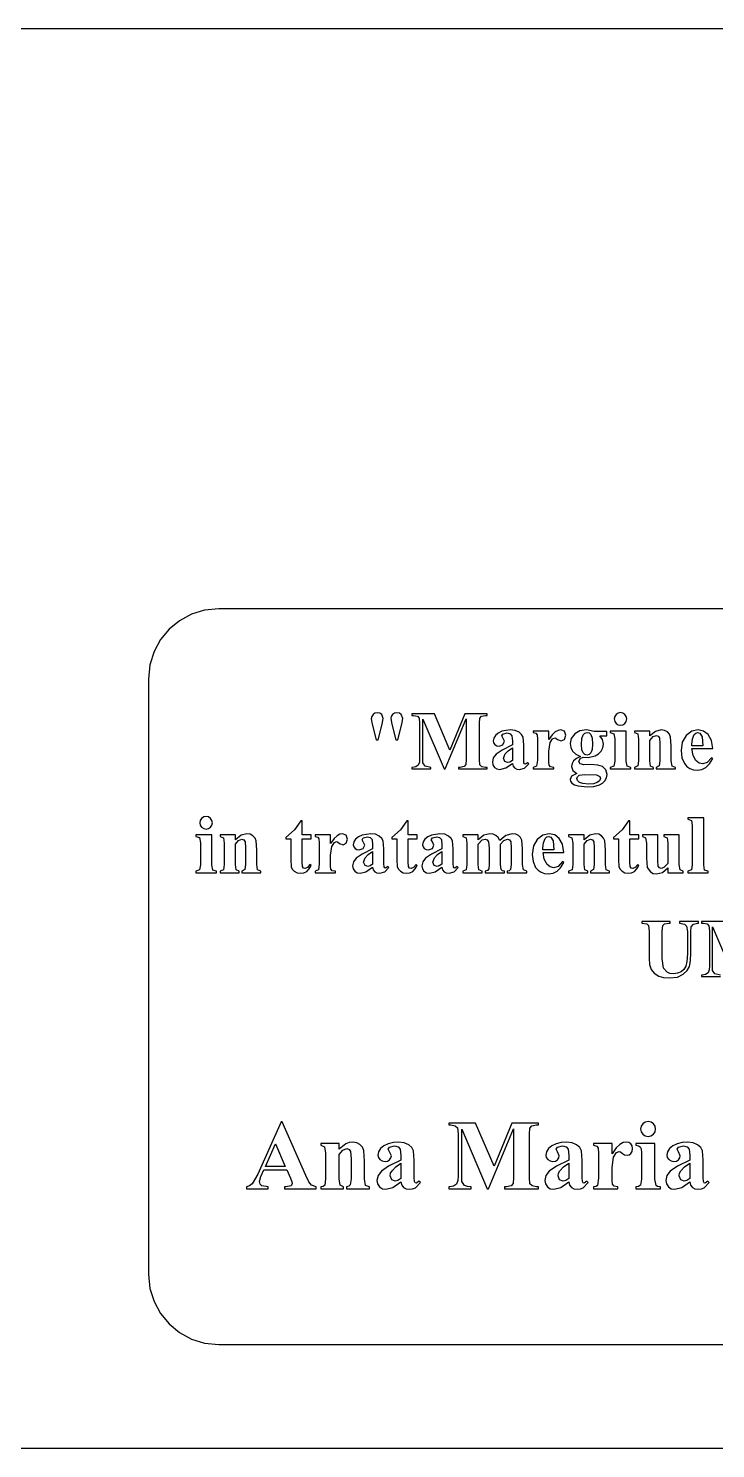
# Model space of a CAD drawing. Extents: x 59 to 205, y 231 to 301.
# Drawn here: x 131.9 to 165.7, y 230.6 to 300.6 of the extents above; entities that cross this region are included whole.
import ezdxf

# ---------------------------------------------------------------- set-up
doc = ezdxf.new("R2010")
doc.units = 0
doc.layers.add('Layer_1', color=7, linetype='CONTINUOUS')

msp = doc.modelspace()

# ---------------------------------------------------------------- linework, layer by layer
at = {"layer": 'Layer_1', "color": 7}
msp.add_lwpolyline([(58.860758, 300.593642), (204.841235, 300.593642), (204.841235, 230.61317), (58.860758, 230.61317), (58.860758, 300.593642)], close=True, dxfattribs=at)
at = {"layer": 'Layer_1', "color": 1}
for points in [[(141.232379, 271.999579), (140.532156, 271.929403), (139.880748, 271.72803), (139.291887, 271.409189), (138.779303, 270.986612), (138.356726, 270.474028), (138.037886, 269.885167), (137.836513, 269.23376), (137.766338, 268.533537), (137.766338, 239.20668), (137.836513, 238.506457), (138.037886, 237.85505), (138.356726, 237.26619), (138.779303, 236.753605), (139.291887, 236.331028), (139.880748, 236.012187), (140.532156, 235.810814), (141.232379, 235.740638), (194.025574, 235.740638)], [(194.025574, 271.999579), (141.232379, 271.999579), (141.232379, 271.999579)]]:
    msp.add_lwpolyline(points, dxfattribs=at)
at = {"layer": 'Layer_1', "color": 7}
for points in [[(149.038138, 266.874931), (148.924637, 266.852817), (148.828125, 266.786737), (148.763645, 266.691497), (148.742135, 266.577274), (148.781824, 266.313241), (148.990183, 265.543745), (149.087747, 265.543745), (149.285633, 266.309383), (149.333591, 266.587194), (149.255869, 266.782876), (149.162493, 266.851888), (149.038138, 266.874931), (149.038138, 266.874931)], [(150.004969, 266.874931), (149.889817, 266.852817), (149.791649, 266.786737), (149.725568, 266.69203), (149.703454, 266.583336), (149.751409, 266.311037), (149.953156, 265.543745), (150.053477, 265.543745), (150.245298, 266.311037), (150.297114, 266.588848), (150.221047, 266.780672), (150.129996, 266.851285), (150.004969, 266.874931), (150.004969, 266.874931)], [(150.742495, 266.812642), (150.742495, 266.738779), (150.828485, 266.738779), (151.010386, 266.699093), (151.100234, 266.609244), (151.122284, 266.35348), (151.122284, 264.63865), (151.118423, 264.434699), (151.056687, 264.288627), (150.93873, 264.204844), (150.770607, 264.176731), (150.742495, 264.176731), (150.742495, 264.102868), (151.67019, 264.102868), (151.67019, 264.176731), (151.396237, 264.238468), (151.284342, 264.402729), (151.274419, 264.64857), (151.274419, 266.556878), (152.329444, 264.102868), (152.3774, 264.102868), (153.416993, 266.57507), (153.416993, 264.566441), (153.394943, 264.314535), (153.315018, 264.218625), (153.123194, 264.176731), (153.035, 264.176731), (153.035, 264.102868), (154.449969, 264.102868), (154.449969, 264.176731), (154.362325, 264.176731), (154.180424, 264.214764), (154.090576, 264.306819), (154.068529, 264.566441), (154.068529, 266.35348), (154.090576, 266.603179), (154.170504, 266.696888), (154.362325, 266.738779), (154.449969, 266.738779), (154.449969, 266.812642), (153.346988, 266.812642), (152.611667, 265.026153), (151.849887, 266.812642), (150.742495, 266.812642), (150.742495, 266.812642)], [(161.017701, 266.877135), (160.899341, 266.854093), (160.799969, 266.785083), (160.732285, 266.68571), (160.70957, 266.567351), (160.732285, 266.448718), (160.799969, 266.349069), (160.899341, 266.281661), (161.017701, 266.259221), (161.136058, 266.281661), (161.23543, 266.349069), (161.30444, 266.448718), (161.327482, 266.567351), (161.305042, 266.68571), (161.237634, 266.785083), (161.13766, 266.854093), (161.017701, 266.877135), (161.017701, 266.877135)], [(155.599254, 266.027711), (155.175368, 265.957709), (154.994134, 265.872049), (154.857868, 265.755412), (154.772338, 265.622207), (154.743768, 265.482009), (154.764951, 265.386492), (154.828105, 265.303967), (154.923943, 265.246945), (155.039771, 265.227899), (155.229388, 265.295697), (155.303801, 265.46382), (155.227734, 265.629736), (155.17151, 265.733915), (155.223326, 265.817698), (155.437197, 265.875577), (155.581615, 265.833684), (155.667052, 265.737773), (155.691307, 265.472086), (155.691307, 265.284123), (155.182148, 265.028215), (154.889841, 264.828267), (154.751819, 264.647435), (154.705733, 264.444622), (154.732445, 264.299614), (154.812119, 264.180589), (154.93147, 264.102794), (155.077803, 264.07696), (155.367067, 264.152271), (155.691307, 264.378475), (155.728664, 264.245663), (155.800998, 264.150823), (155.908636, 264.095405), (156.05125, 264.07696), (156.292683, 264.142554), (156.500491, 264.358632), (156.440959, 264.406587), (156.334576, 264.332724), (156.288825, 264.348709), (156.259059, 264.396664), (156.249136, 264.558722), (156.249136, 265.284123), (156.221024, 265.669972), (156.147633, 265.796788), (156.01928, 265.913609), (155.837247, 265.99914), (155.599254, 266.027711), (155.599254, 266.027711)], [(158.077518, 266.027711), (157.945243, 266.003463), (157.807973, 265.931248), (157.656582, 265.788391), (157.482204, 265.547603), (157.482204, 265.971487), (156.71877, 265.971487), (156.71877, 265.897624), (156.852166, 265.861796), (156.910594, 265.779666), (156.926579, 265.575715), (156.926579, 264.542737), (156.882482, 264.240672), (156.71877, 264.174527), (156.71877, 264.102868), (157.728048, 264.102868), (157.728048, 264.174527), (157.568194, 264.204844), (157.498189, 264.284769), (157.483858, 264.430842), (157.482204, 264.542737), (157.482204, 264.972135), (157.546147, 265.399877), (157.669619, 265.593905), (157.779861, 265.637452), (157.825612, 265.625875), (157.917665, 265.549807), (158.101769, 265.482009), (158.257215, 265.555872), (158.323359, 265.763681), (158.255561, 265.957709), (158.077518, 266.027711), (158.077518, 266.027711)], [(159.336492, 266.027711), (159.016781, 265.977028), (158.761024, 265.825414), (158.593166, 265.607155), (158.53723, 265.351922), (158.567334, 265.154497), (158.657397, 264.982055), (158.814173, 264.837858), (159.0449, 264.724638), (158.846075, 264.620134), (158.70921, 264.49864), (158.629812, 264.366693), (158.603377, 264.230749), (158.668234, 264.028001), (158.862999, 263.875217), (158.605031, 263.752848), (158.53723, 263.586929), (158.55967, 263.493481), (158.627078, 263.405029), (158.746702, 263.327236), (158.925285, 263.269429), (159.38445, 263.21927), (159.700764, 263.243845), (159.978107, 263.317387), (160.131574, 263.401702), (160.252063, 263.522989), (160.330134, 263.669061), (160.356242, 263.831119), (160.299703, 264.062379), (160.130242, 264.224687), (159.90686, 264.293697), (159.552569, 264.316739), (159.206957, 264.312881), (159.02671, 264.358632), (158.973243, 264.476593), (159.032773, 264.6166), (159.18491, 264.676132), (159.424686, 264.666209), (159.762582, 264.748342), (159.933826, 264.847781), (160.064097, 264.978197), (160.148025, 265.139117), (160.175993, 265.326014), (160.128037, 265.552014), (159.992438, 265.729504), (160.350177, 265.729504), (160.350177, 265.94944), (159.720689, 265.94944), (159.336492, 266.027711), (159.336492, 266.027711)], [(160.513889, 265.971487), (160.513889, 265.897624), (160.691932, 265.833684), (160.737683, 265.581778), (160.737683, 264.490373), (160.697994, 264.246737), (160.513889, 264.174527), (160.513889, 264.102868), (161.523164, 264.102868), (161.523164, 264.174527), (161.343467, 264.236814), (161.297166, 264.490373), (161.297166, 265.971487), (160.513889, 265.971487), (160.513889, 265.971487)], [(163.026327, 266.027711), (162.742451, 265.955502), (162.466294, 265.729504), (162.466294, 265.971487), (161.705064, 265.971487), (161.705064, 265.897624), (161.867122, 265.829826), (161.906811, 265.565793), (161.906811, 264.510767), (161.873187, 264.250595), (161.705064, 264.174527), (161.705064, 264.102868), (162.650399, 264.102868), (162.650399, 264.174527), (162.504326, 264.24453), (162.466294, 264.510767), (162.466294, 265.511775), (162.620427, 265.696152), (162.786548, 265.757616), (162.880257, 265.723442), (162.941993, 265.63194), (162.960183, 265.341999), (162.960183, 264.510767), (162.928213, 264.262722), (162.776075, 264.174527), (162.776075, 264.102868), (163.721409, 264.102868), (163.721409, 264.174527), (163.557701, 264.240672), (163.519666, 264.510767), (163.519666, 265.237819), (163.487695, 265.675487), (163.427754, 265.813101), (163.327842, 265.925736), (163.192574, 266.002206), (163.026327, 266.027711), (163.026327, 266.027711)], [(164.846993, 266.027711), (164.528677, 265.958257), (164.253333, 265.7499), (164.064424, 265.426071), (164.001427, 265.00631), (164.044447, 264.655351), (164.173408, 264.366348), (164.292938, 264.226457), (164.437687, 264.126552), (164.607668, 264.066619), (164.802896, 264.046644), (165.030154, 264.078607), (165.228434, 264.174527), (165.404272, 264.349493), (165.564123, 264.614396), (165.496325, 264.658493), (165.286312, 264.41651), (165.06858, 264.350363), (164.888676, 264.39185), (164.736749, 264.516279), (164.59733, 264.771104), (164.538863, 265.103874), (165.564123, 265.103874), (165.499865, 265.505121), (165.338675, 265.793444), (165.11182, 265.969038), (164.846993, 266.027711), (164.846993, 266.027711)], [(159.374527, 265.903689), (159.477642, 265.879716), (159.554774, 265.807776), (159.622183, 265.620824), (159.644622, 265.319952), (159.624646, 265.054115), (159.564697, 264.892207), (159.474643, 264.809881), (159.364604, 264.782516), (159.263627, 264.809881), (159.176641, 264.892207), (159.118293, 265.050516), (159.09892, 265.301762), (159.118896, 265.6067), (159.178845, 265.785728), (159.267693, 265.874188), (159.374527, 265.903689), (159.374527, 265.903689)], [(164.816674, 265.897624), (164.928573, 265.861796), (165.03661, 265.679895), (165.072991, 265.237819), (164.52894, 265.237819), (164.52894, 265.307824), (164.558441, 265.584714), (164.646901, 265.795651), (164.722293, 265.872119), (164.816674, 265.897624), (164.816674, 265.897624)], [(155.691307, 265.150178), (155.691307, 264.524548), (155.567282, 264.44062), (155.459244, 264.412652), (155.319786, 264.46667), (155.253642, 264.628177), (155.331363, 264.846459), (155.480357, 265.003315), (155.691307, 265.150178), (155.691307, 265.150178)], [(159.256566, 263.827261), (159.836445, 263.805211), (160.000157, 263.723082), (160.030473, 263.639296), (159.990519, 263.520402), (159.87062, 263.431487), (159.682595, 263.375793), (159.434609, 263.357073), (159.160781, 263.378256), (158.990882, 263.44141), (158.902422, 263.52819), (158.872922, 263.624964), (158.901492, 263.720017), (158.987022, 263.793084), (159.256566, 263.827261), (159.256566, 263.827261)], [(140.603992, 261.760204), (140.485358, 261.737436), (140.385713, 261.668702), (140.318303, 261.569055), (140.295864, 261.45042), (140.318303, 261.332061), (140.385713, 261.232691), (140.485358, 261.165281), (140.603992, 261.142843), (140.722352, 261.165281), (140.821723, 261.232691), (140.890733, 261.332061), (140.913776, 261.45042), (140.891061, 261.569055), (140.823377, 261.668702), (140.723678, 261.737436), (140.603992, 261.760204), (140.603992, 261.760204)], [(145.266723, 261.538614), (144.956939, 261.100949), (144.529198, 260.727225), (144.529198, 260.65722), (144.772834, 260.65722), (144.772834, 259.647945), (144.792677, 259.280286), (144.84869, 259.163719), (144.948673, 259.058146), (145.086214, 258.98488), (145.250738, 258.960582), (145.419944, 258.984551), (145.563856, 259.05647), (145.682537, 259.176356), (145.776047, 259.344226), (145.716515, 259.388323), (145.597091, 259.239915), (145.470674, 259.190438), (145.400669, 259.218), (145.346649, 259.294067), (145.332317, 259.50408), (145.332317, 260.65722), (145.776047, 260.65722), (145.776047, 260.855109), (145.332317, 260.855109), (145.332317, 261.538614), (145.266723, 261.538614), (145.266723, 261.538614)], [(150.495, 261.538614), (150.185216, 261.100949), (149.757474, 260.727225), (149.757474, 260.65722), (150.001111, 260.65722), (150.001111, 259.647945), (150.021507, 259.280286), (150.077243, 259.163719), (150.17695, 259.058146), (150.314491, 258.98488), (150.479015, 258.960582), (150.64822, 258.984551), (150.792133, 259.05647), (150.910813, 259.176356), (151.004324, 259.344226), (150.944792, 259.388323), (150.825368, 259.239915), (150.698951, 259.190438), (150.628945, 259.218), (150.574925, 259.294067), (150.560594, 259.50408), (150.560594, 260.65722), (151.004324, 260.65722), (151.004324, 260.855109), (150.560594, 260.855109), (150.560594, 261.538614), (150.495, 261.538614), (150.495, 261.538614)], [(161.415126, 261.538614), (161.105342, 261.100949), (160.6776, 260.727225), (160.6776, 260.65722), (160.921787, 260.65722), (160.921787, 259.647945), (160.941631, 259.280286), (160.997644, 259.163719), (161.097626, 259.058146), (161.234893, 258.98488), (161.399141, 258.960582), (161.568433, 258.984551), (161.712535, 259.05647), (161.831405, 259.176356), (161.925, 259.344226), (161.864918, 259.388323), (161.745494, 259.239915), (161.619077, 259.190438), (161.549072, 259.218), (161.495051, 259.294067), (161.48127, 259.50408), (161.48127, 260.65722), (161.925, 260.65722), (161.925, 260.855109), (161.48127, 260.855109), (161.48127, 261.538614), (161.415126, 261.538614), (161.415126, 261.538614)], [(164.333259, 261.696263), (164.333259, 261.6224), (164.511301, 261.558457), (164.557052, 261.308758), (164.557052, 259.373992), (164.517366, 259.130355), (164.333259, 259.058146), (164.333259, 258.986487), (165.342536, 258.986487), (165.342536, 259.058146), (165.16284, 259.120432), (165.116535, 259.373992), (165.116535, 261.696263), (164.333259, 261.696263), (164.333259, 261.696263)], [(140.100183, 260.855109), (140.100183, 260.781245), (140.278225, 260.717305), (140.323976, 260.465399), (140.323976, 259.373992), (140.284287, 259.130355), (140.100183, 259.058146), (140.100183, 258.986487), (141.109457, 258.986487), (141.109457, 259.058146), (140.929761, 259.120432), (140.883459, 259.373992), (140.883459, 260.855109), (140.100183, 260.855109), (140.100183, 260.855109)], [(142.612621, 260.91078), (142.328745, 260.839123), (142.052588, 260.613126), (142.052588, 260.855109), (141.291358, 260.855109), (141.291358, 260.781245), (141.453416, 260.712894), (141.493105, 260.449414), (141.493105, 259.393835), (141.459481, 259.134213), (141.291358, 259.058146), (141.291358, 258.986487), (142.236692, 258.986487), (142.236692, 259.058146), (142.09062, 259.128151), (142.052588, 259.393835), (142.052588, 260.395394), (142.206719, 260.579771), (142.372842, 260.641235), (142.466548, 260.607061), (142.528284, 260.515559), (142.546476, 260.22562), (142.546476, 259.393835), (142.514506, 259.14634), (142.362369, 259.058146), (142.362369, 258.986487), (143.307703, 258.986487), (143.307703, 259.058146), (143.143992, 259.12429), (143.105959, 259.393835), (143.105959, 260.121441), (143.073989, 260.559105), (143.014049, 260.696723), (142.914136, 260.809357), (142.778867, 260.885551), (142.612621, 260.91078), (142.612621, 260.91078)], [(147.32937, 260.91078), (147.196821, 260.886807), (147.059275, 260.814869), (146.907884, 260.672012), (146.733508, 260.431222), (146.733508, 260.855109), (145.970075, 260.855109), (145.970075, 260.781245), (146.10402, 260.745414), (146.161895, 260.663285), (146.177881, 260.459334), (146.177881, 259.425805), (146.133786, 259.12429), (145.970075, 259.058146), (145.970075, 258.986487), (146.979349, 258.986487), (146.979349, 259.058146), (146.819496, 259.088462), (146.749493, 259.168388), (146.735713, 259.31391), (146.733508, 259.425805), (146.733508, 259.855754), (146.797449, 260.283498), (146.921471, 260.477526), (147.031162, 260.52107), (147.077464, 260.509496), (147.168966, 260.433429), (147.353074, 260.365628), (147.509066, 260.439491), (147.57466, 260.6473), (147.506862, 260.841328), (147.32937, 260.91078), (147.32937, 260.91078)], [(148.712369, 260.91078), (148.288485, 260.841328), (148.106976, 260.755669), (147.970435, 260.639031), (147.885178, 260.505827), (147.856883, 260.365628), (147.87779, 260.270113), (147.940669, 260.187585), (148.036509, 260.130565), (148.152335, 260.111518), (148.342505, 260.179319), (148.416368, 260.347439), (148.340298, 260.513354), (148.284627, 260.616984), (148.33644, 260.70132), (148.550314, 260.759195), (148.69418, 260.717305), (148.78017, 260.621392), (148.803871, 260.355155), (148.803871, 260.167742), (148.294715, 259.911835), (148.002405, 259.711888), (147.86466, 259.531057), (147.81885, 259.328241), (147.845285, 259.183234), (147.924684, 259.064208), (148.044036, 258.986413), (148.190368, 258.960582), (148.479633, 259.035891), (148.803871, 259.262097), (148.841505, 259.129282), (148.914115, 259.034442), (149.021476, 258.979025), (149.163814, 258.960582), (149.405797, 259.026176), (149.613606, 259.242251), (149.553524, 259.290209), (149.44769, 259.216346), (149.401389, 259.232331), (149.371623, 259.280286), (149.361703, 259.44179), (149.361703, 260.167742), (149.333591, 260.55304), (149.260198, 260.680133), (149.131844, 260.79723), (148.950088, 260.882486), (148.712369, 260.91078), (148.712369, 260.91078)], [(152.125494, 260.91078), (151.70216, 260.841328), (151.520651, 260.755669), (151.38411, 260.639031), (151.298855, 260.505827), (151.270561, 260.365628), (151.291468, 260.270113), (151.354344, 260.187585), (151.450185, 260.130565), (151.566011, 260.111518), (151.756181, 260.179319), (151.830044, 260.347439), (151.753976, 260.513354), (151.698302, 260.616984), (151.750118, 260.70132), (151.963989, 260.759195), (152.107855, 260.717305), (152.193845, 260.621392), (152.217549, 260.355155), (152.217549, 260.167742), (151.708392, 259.911835), (151.41608, 259.711888), (151.278335, 259.531057), (151.232526, 259.328241), (151.258961, 259.183234), (151.338359, 259.064208), (151.457712, 258.986413), (151.604046, 258.960582), (151.89331, 259.035891), (152.217549, 259.262097), (152.255182, 259.129282), (152.327791, 259.034442), (152.435154, 258.979025), (152.577492, 258.960582), (152.819475, 259.026176), (153.027284, 259.242251), (152.967202, 259.290209), (152.861368, 259.216346), (152.815064, 259.232331), (152.785298, 259.280286), (152.775378, 259.44179), (152.775378, 260.167742), (152.747266, 260.55304), (152.673873, 260.680133), (152.545519, 260.79723), (152.363488, 260.882486), (152.125494, 260.91078), (152.125494, 260.91078)], [(154.580057, 260.91078), (154.292323, 260.842981), (154.008447, 260.609265), (154.008447, 260.855109), (153.247217, 260.855109), (153.247217, 260.781245), (153.408724, 260.712894), (153.448964, 260.449414), (153.448964, 259.393835), (153.414786, 259.134213), (153.247217, 259.058146), (153.247217, 258.986487), (154.21019, 258.986487), (154.21019, 259.058146), (154.046479, 259.132009), (154.008447, 259.393835), (154.008447, 260.397598), (154.208536, 260.609265), (154.354059, 260.651158), (154.45438, 260.61533), (154.522178, 260.515559), (154.542022, 260.197508), (154.542022, 259.393835), (154.526036, 259.179964), (154.465954, 259.096181), (154.344136, 259.058146), (154.344136, 258.986487), (155.31152, 258.986487), (155.31152, 259.058146), (155.202614, 259.082722), (155.135682, 259.140276), (155.101507, 259.393835), (155.101507, 260.397598), (155.279547, 260.585013), (155.453182, 260.648954), (155.553503, 260.61533), (155.617443, 260.515559), (155.637286, 260.197508), (155.637286, 259.393835), (155.601458, 259.14634), (155.532388, 259.085254), (155.433339, 259.058146), (155.433339, 258.986487), (156.398516, 258.986487), (156.398516, 259.058146), (156.234805, 259.126497), (156.196769, 259.393835), (156.196769, 260.159473), (156.151021, 260.595487), (156.089082, 260.720701), (155.991168, 260.820931), (155.85709, 260.888341), (155.683037, 260.91078), (155.37546, 260.830854), (155.069534, 260.571232), (154.989544, 260.721099), (154.881572, 260.826996), (154.745304, 260.889873), (154.580057, 260.91078), (154.580057, 260.91078)], [(157.51197, 260.91078), (157.193656, 260.841325), (156.918313, 260.632969), (156.729404, 260.309415), (156.666407, 259.889931), (156.709426, 259.538971), (156.838385, 259.24997), (156.957915, 259.110078), (157.102664, 259.010172), (157.272646, 258.950238), (157.467873, 258.930263), (157.695408, 258.962227), (157.893964, 259.058146), (158.069802, 259.233112), (158.229653, 259.498015), (158.161301, 259.542112), (157.951842, 259.300129), (157.73411, 259.233985), (157.554204, 259.275471), (157.402279, 259.3999), (157.262859, 259.654725), (157.204393, 259.987495), (158.229653, 259.987495), (158.165119, 260.388742), (158.003655, 260.677066), (157.776799, 260.852382), (157.51197, 260.91078), (157.51197, 260.91078)], [(157.482204, 260.781245), (157.594102, 260.744864), (157.70214, 260.563514), (157.737968, 260.121441), (157.19447, 260.121441), (157.19447, 260.191443), (157.223695, 260.468333), (157.31188, 260.67927), (157.387548, 260.75574), (157.482204, 260.781245), (157.482204, 260.781245)], [(159.784632, 260.91078), (159.500756, 260.839123), (159.224596, 260.613126), (159.224596, 260.855109), (158.463369, 260.855109), (158.463369, 260.781245), (158.625424, 260.712894), (158.665113, 260.449414), (158.665113, 259.393835), (158.631489, 259.134213), (158.463369, 259.058146), (158.463369, 258.986487), (159.408701, 258.986487), (159.408701, 259.058146), (159.262631, 259.128151), (159.224596, 259.393835), (159.224596, 260.395394), (159.378728, 260.579771), (159.544853, 260.641235), (159.63856, 260.607061), (159.700296, 260.515559), (159.718485, 260.22562), (159.718485, 259.393835), (159.686515, 259.14634), (159.53438, 259.058146), (159.53438, 258.986487), (160.479715, 258.986487), (160.479715, 259.058146), (160.316003, 259.12429), (160.277968, 259.393835), (160.277968, 260.121441), (160.245998, 260.559105), (160.186058, 260.696723), (160.086147, 260.809357), (159.950878, 260.885551), (159.784632, 260.91078), (159.784632, 260.91078)], [(162.094774, 260.855109), (162.094774, 260.781245), (162.256831, 260.712894), (162.29652, 260.449414), (162.29652, 259.708028), (162.33841, 259.254378), (162.502675, 259.026176), (162.635014, 258.954235), (162.784344, 258.930263), (163.084205, 259.002472), (163.352096, 259.236189), (163.352096, 258.986487), (164.113326, 258.986487), (164.113326, 259.058146), (163.951268, 259.12429), (163.911579, 259.392181), (163.911579, 260.855109), (163.149799, 260.855109), (163.149799, 260.781245), (163.311857, 260.712894), (163.352096, 260.449414), (163.352096, 259.45006), (163.160273, 259.240047), (163.030188, 259.202014), (162.934275, 259.232331), (162.874192, 259.319972), (162.856003, 259.577943), (162.856003, 260.855109), (162.094774, 260.855109), (162.094774, 260.855109)], [(148.803871, 260.033797), (148.803871, 259.408166), (148.680121, 259.324239), (148.572361, 259.296271), (148.432353, 259.350291), (148.366206, 259.511796), (148.444481, 259.730078), (148.593197, 259.886934), (148.803871, 260.033797), (148.803871, 260.033797)], [(152.217549, 260.033797), (152.217549, 259.408166), (152.093798, 259.324239), (151.986036, 259.296271), (151.846029, 259.350291), (151.779882, 259.511796), (151.858156, 259.730078), (152.006873, 259.886934), (152.217549, 260.033797), (152.217549, 260.033797)], [(162.072726, 256.579882), (162.072726, 256.506019), (162.308647, 256.474049), (162.398493, 256.381996), (162.424401, 256.092609), (162.424401, 254.765281), (162.451438, 254.462089), (162.532438, 254.227848), (162.678898, 254.045874), (162.902305, 253.899875), (163.134082, 253.829536), (163.445802, 253.806165), (163.822931, 253.850443), (164.111119, 253.983658), (164.30955, 254.170018), (164.417045, 254.373367), (164.465003, 254.651698), (164.480985, 255.062938), (164.480985, 256.092609), (164.506893, 256.322464), (164.617135, 256.460268), (164.806754, 256.506019), (164.862978, 256.506019), (164.862978, 256.579882), (163.92536, 256.579882), (163.92536, 256.506019), (164.17947, 256.460268), (164.275381, 256.35223), (164.313416, 256.092609), (164.313416, 254.987421), (164.293766, 254.620074), (164.235144, 254.381636), (164.139374, 254.226171), (164.003632, 254.10768), (163.83326, 254.034141), (163.62991, 254.009566), (163.454396, 254.029214), (163.311857, 254.087837), (163.129956, 254.283519), (163.075936, 254.765281), (163.075936, 256.092609), (163.10019, 256.381996), (163.183976, 256.472395), (163.401705, 256.506019), (163.47171, 256.506019), (163.47171, 256.579882), (162.072726, 256.579882), (162.072726, 256.579882)], [(165.016767, 256.579882), (165.016767, 256.506019), (165.102757, 256.506019), (165.284658, 256.466333), (165.374506, 256.375931), (165.396553, 256.120168), (165.396553, 254.405337), (165.392695, 254.20194), (165.330409, 254.055867), (165.212449, 253.972081), (165.044879, 253.943972), (165.016767, 253.943972), (165.016767, 253.870109), (165.943909, 253.870109)], [(166.124159, 256.579882), (165.016767, 256.579882), (165.016767, 256.579882)], [(165.943909, 253.943972), (165.670507, 254.005708), (165.558611, 254.16997), (165.548138, 254.415811), (165.548138, 256.324118), (166.603714, 253.870109)], [(144.309812, 246.720847), (143.152814, 244.140607), (142.876654, 243.65168), (142.748839, 243.557649), (142.59002, 243.508915), (142.59002, 243.420721), (143.665993, 243.420721), (143.665993, 243.508915), (143.348493, 243.56624), (143.266224, 243.648401), (143.238801, 243.766333), (143.305499, 244.026505), (143.441649, 244.341248), (144.583768, 244.341248), (144.755746, 243.938311), (144.827405, 243.759164), (144.841736, 243.67097), (144.788819, 243.561279), (144.524236, 243.508915), (144.459743, 243.508915), (144.459743, 243.420721), (146.024092, 243.420721), (146.024092, 243.508915), (145.79534, 243.594903), (145.673266, 243.762173), (145.521384, 244.068948), (144.355013, 246.720847), (144.309812, 246.720847), (144.309812, 246.720847)], [(152.560954, 246.654149), (152.560954, 246.565955), (152.66348, 246.565955), (152.880658, 246.51855), (152.987595, 246.411063), (153.014053, 246.10569), (153.014053, 244.059579), (153.009092, 243.816492), (152.935229, 243.642307), (152.794671, 243.541986), (152.594028, 243.508915), (152.560954, 243.508915), (152.560954, 243.420721), (153.667243, 243.420721), (153.667243, 243.508915), (153.47487, 243.527365), (153.340923, 243.582776), (153.206981, 243.778457), (153.195404, 244.071706), (153.195404, 246.348776), (154.45438, 243.420721), (154.511705, 243.420721), (155.751939, 246.370273), (155.751939, 243.973588), (155.725481, 243.673177), (155.630121, 243.559074), (155.401368, 243.508915), (155.296085, 243.508915), (155.296085, 243.420721), (156.984457, 243.420721), (156.984457, 243.508915), (156.879727, 243.508915), (156.662549, 243.554113), (156.555612, 243.663804), (156.529154, 243.973588), (156.529154, 246.10569), (156.555612, 246.403897), (156.650972, 246.515793), (156.879727, 246.565955), (156.984457, 246.565955), (156.984457, 246.654149), (155.668156, 246.654149), (154.79062, 244.522048), (153.882217, 246.654149), (152.560954, 246.654149), (152.560954, 246.654149)], [(162.37865, 246.730767), (162.23751, 246.703346), (162.119028, 246.621076), (162.038455, 246.502316), (162.011541, 246.360903), (162.038455, 246.219764), (162.119028, 246.101279), (162.23751, 246.020707), (162.37865, 245.993791), (162.520064, 246.020707), (162.638825, 246.101279), (162.721094, 246.219764), (162.748516, 246.360903), (162.7216, 246.502316), (162.641029, 246.621076), (162.521762, 246.703346), (162.37865, 246.730767), (162.37865, 246.730767)], [(147.824912, 245.717081), (147.649452, 245.69555), (147.485916, 245.631094), (147.156842, 245.361549), (147.156842, 245.650386), (146.248436, 245.650386), (146.248436, 245.562192), (146.441363, 245.481163), (146.489318, 245.166418), (146.489318, 243.906891), (146.448529, 243.59711), (146.368754, 243.536133), (146.248436, 243.506158), (146.248436, 243.420721), (147.376224, 243.420721), (147.376224, 243.506158), (147.20259, 243.589944), (147.156842, 243.906891), (147.156842, 245.101927), (147.340683, 245.32188), (147.538832, 245.395173), (147.650731, 245.354383), (147.724591, 245.244692), (147.746091, 244.89908), (147.746091, 243.906891), (147.708056, 243.611441), (147.635265, 243.540907), (147.526705, 243.506158), (147.526705, 243.420721), (148.654493, 243.420721), (148.654493, 243.506158), (148.459362, 243.584982), (148.413611, 243.906891), (148.413611, 244.775054), (148.375576, 245.297609), (148.304064, 245.46134), (148.184856, 245.595263), (148.023366, 245.686578), (147.824912, 245.717081), (147.824912, 245.717081)], [(150.085448, 245.717081), (149.827946, 245.696332), (149.579982, 245.633848), (149.363536, 245.531891), (149.200746, 245.392969), (149.098689, 245.233706), (149.064596, 245.066096), (149.089718, 244.952236), (149.164918, 244.853879), (149.279498, 244.785749), (149.417924, 244.76293), (149.544913, 244.783448), (149.644475, 244.844509), (149.710631, 244.936207), (149.73267, 245.044599), (149.641718, 245.242485), (149.57502, 245.36651), (149.63731, 245.466832), (149.89252, 245.535734), (150.063951, 245.485571), (150.166476, 245.371472), (150.195139, 245.053972), (150.195139, 244.830178), (149.587587, 244.524765), (149.238781, 244.286127), (149.074239, 244.07049), (149.019395, 243.828619), (149.051188, 243.65547), (149.146175, 243.513323), (149.288553, 243.42031), (149.463125, 243.389301), (149.808266, 243.479524), (150.195139, 243.749795), (150.239867, 243.591264), (150.326327, 243.478046), (150.454565, 243.411614), (150.624534, 243.389301), (150.77762, 243.409039), (150.912822, 243.468126), (151.160869, 243.72554), (151.089761, 243.782868), (150.962981, 243.694674), (150.90841, 243.713967), (150.872582, 243.771291), (150.860455, 243.964219), (150.860455, 244.830178), (150.827382, 245.290443), (150.739732, 245.441649), (150.586502, 245.580931), (150.369361, 245.682989), (150.085448, 245.717081), (150.085448, 245.717081)], [(158.355882, 245.717081), (158.09838, 245.696332), (157.850417, 245.633848), (157.633971, 245.531891), (157.471181, 245.392969), (157.369124, 245.233706), (157.335031, 245.066096), (157.360152, 244.952236), (157.435352, 244.853879), (157.54993, 244.785749), (157.688359, 244.76293), (157.815346, 244.783448), (157.91491, 244.844509), (157.981065, 244.936207), (158.003105, 245.044599), (157.912153, 245.242485), (157.845455, 245.36651), (157.907742, 245.466832), (158.162405, 245.535734), (158.334383, 245.485571), (158.436908, 245.371472), (158.465574, 245.053972), (158.465574, 244.830178), (157.858022, 244.524765), (157.509216, 244.286127), (157.344674, 244.07049), (157.28983, 243.828619), (157.321346, 243.65547), (157.41606, 243.513323), (157.558712, 243.42031), (157.73356, 243.389301), (158.0787, 243.479524), (158.465574, 243.749795), (158.510302, 243.591264), (158.596762, 243.478046), (158.724999, 243.411614), (158.894969, 243.389301), (159.048055, 243.409039), (159.183256, 243.468126), (159.431301, 243.72554), (159.359645, 243.782868), (159.233416, 243.694674), (159.178295, 243.713967), (159.143017, 243.771291), (159.13089, 243.964219), (159.13089, 244.830178), (159.097266, 245.290443), (159.009616, 245.441649), (158.856384, 245.580931), (158.639519, 245.682989), (158.355882, 245.717081), (158.355882, 245.717081)], [(161.313151, 245.717081), (161.155176, 245.688373), (160.991242, 245.602431), (160.810375, 245.432103), (160.602083, 245.144921), (160.602083, 245.650386), (159.690923, 245.650386), (159.690923, 245.562192), (159.850777, 245.519195), (159.920229, 245.421631), (159.938971, 245.177994), (159.938971, 243.944926), (159.886605, 243.584982), (159.812611, 243.531851), (159.690923, 243.506158), (159.690923, 243.420721), (160.895329, 243.420721), (160.895329, 243.506158), (160.704609, 243.541986), (160.621376, 243.637346), (160.604287, 243.811531), (160.602083, 243.944926), (160.602083, 244.458107), (160.678701, 244.967981), (160.826427, 245.199491), (160.957618, 245.251857), (161.012186, 245.237526), (161.12188, 245.147125), (161.2235, 245.086341), (161.341813, 245.066096), (161.44304, 245.088135), (161.527575, 245.15429), (161.586659, 245.26043), (161.606397, 245.402338), (161.586152, 245.535384), (161.525368, 245.633848), (161.432971, 245.696332), (161.313151, 245.717081), (161.313151, 245.717081)], [(161.777827, 245.650386), (161.777827, 245.562192), (161.909572, 245.53819), (161.990044, 245.485571), (162.031317, 245.378291), (162.045165, 245.18516), (162.045165, 243.88319), (161.997209, 243.592148), (161.906597, 243.530075), (161.777827, 243.506158), (161.777827, 243.420721), (162.98223, 243.420721), (162.98223, 243.506158), (162.848787, 243.529653), (162.767809, 243.580571), (162.712688, 243.88319), (162.712688, 245.650386), (161.777827, 245.650386), (161.777827, 245.650386)], [(164.317827, 245.717081), (164.060324, 245.696332), (163.812361, 245.633848), (163.595914, 245.531891), (163.433125, 245.392969), (163.331067, 245.233706), (163.296975, 245.066096), (163.322096, 244.952236), (163.397297, 244.853879), (163.5116, 244.785749), (163.649753, 244.76293), (163.776739, 244.783448), (163.876301, 244.844509), (163.942457, 244.936207), (163.964496, 245.044599), (163.874097, 245.242485), (163.8074, 245.36651), (163.869136, 245.466832), (164.124349, 245.535734), (164.296327, 245.485571), (164.398853, 245.371472), (164.427518, 245.053972), (164.427518, 244.830178), (163.819966, 244.524765), (163.47116, 244.286127), (163.306618, 244.07049), (163.251775, 243.828619), (163.283291, 243.65547), (163.378004, 243.513323), (163.520657, 243.42031), (163.695504, 243.389301), (164.040644, 243.479524), (164.427518, 243.749795), (164.472245, 243.591264), (164.558706, 243.478046), (164.686943, 243.411614), (164.856914, 243.389301), (165.010001, 243.409039), (165.145201, 243.468126), (165.393246, 243.72554), (165.32159, 243.782868), (165.19536, 243.694674), (165.140239, 243.713967), (165.104961, 243.771291), (165.092834, 243.964219), (165.092834, 244.830178), (165.05921, 245.290443), (164.971561, 245.441649), (164.818328, 245.580931), (164.601464, 245.682989), (164.317827, 245.717081), (164.317827, 245.717081)], [(144.020977, 245.631094), (144.502739, 244.517637), (143.524882, 244.517637), (144.020977, 245.631094), (144.020977, 245.631094)], [(150.195139, 244.670324), (150.195139, 243.923979), (150.047246, 243.823619), (149.918428, 243.790034), (149.751409, 243.854527), (149.673138, 244.048002), (149.696189, 244.178411), (149.765743, 244.307624), (149.943477, 244.494936), (150.195139, 244.670324), (150.195139, 244.670324)], [(158.465574, 244.670324), (158.465574, 243.923979), (158.31768, 243.823619), (158.188863, 243.790034), (158.021844, 243.854527), (157.943019, 244.048002), (157.966346, 244.178411), (158.036175, 244.307624), (158.21391, 244.494936), (158.465574, 244.670324), (158.465574, 244.670324)], [(164.427518, 244.670324), (164.427518, 243.923979), (164.279624, 243.823619), (164.150808, 243.790034), (163.983789, 243.854527), (163.904964, 244.048002), (163.928291, 244.178411), (163.99812, 244.307624), (164.175855, 244.494936), (164.427518, 244.670324), (164.427518, 244.670324)]]:
    msp.add_lwpolyline(points, dxfattribs=at)

doc.saveas('drawing.dxf')
